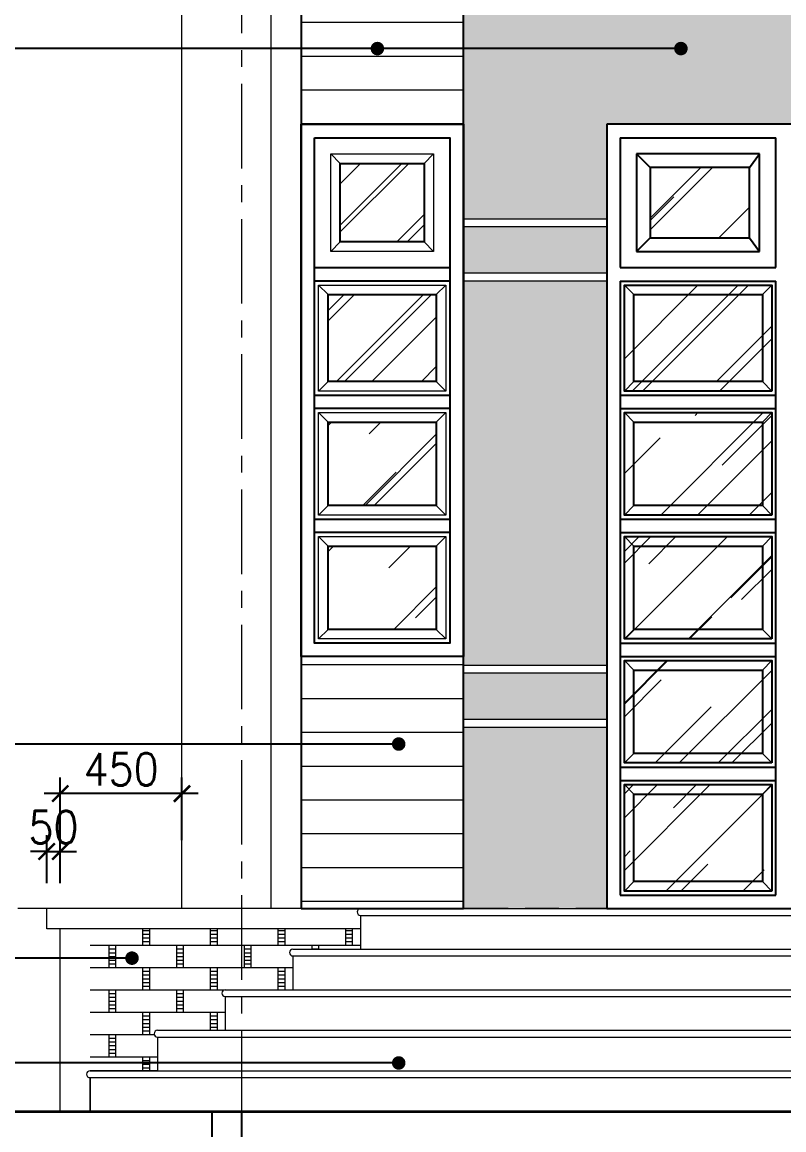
# Model space of a CAD drawing. Header units: millimetres. Extents: x -529782 to -142003, y -492574 to -273331.
# Drawn here: x -187673 to -184858, y -409470 to -405375 of the extents above; entities that cross this region are included whole.
import ezdxf

# ---------------------------------------------------------------- set-up
doc = ezdxf.new("R2010")
doc.units = ezdxf.units.MM
doc.header["$LTSCALE"] = 500
doc.header["$MEASUREMENT"] = 0
doc.header["$PDMODE"] = 3
doc.linetypes.add('CENTER', pattern=[2, 1.25, -0.25, 0.25, -0.25])
doc.linetypes.add('HIDDEN', pattern=[0.375, 0.25, -0.125])
doc.layers.get('0').update_dxf_attribs({"linetype": 'CONTINUOUS', "lineweight": 13})
doc.layers.get('Defpoints').update_dxf_attribs({"color": 255, "linetype": 'CONTINUOUS', "lineweight": 13})
for name, color, linetype, lineweight in [('1.cat 30', 30, 'CONTINUOUS', 35), ('2.thay 145', 145, 'CONTINUOUS', 18), ('4.dim 08', 8, 'CONTINUOUS', 13), ('6.khuat 75', 75, 'HIDDEN', 18), ('7.tim 67', 67, 'CENTER', 9), ('8.vat lieu 08', 8, 'CONTINUOUS', 5), ('CA.thay 145', 145, 'CONTINUOUS', 18)]:
    doc.layers.add(name, color=color, linetype=linetype, lineweight=lineweight)
for name, color, linetype in [('DKT', 7, 'CONTINUOUS'), ('MANH', 5, 'CONTINUOUS'), ('MANH1', 155, 'CONTINUOUS'), ('THAY', 7, 'CONTINUOUS')]:
    doc.layers.add(name, color=color, linetype=linetype)
doc.styles.get("Standard").update_dxf_attribs({"font": 'txt.shx', "width": 0.9})
doc.dimstyles.new('CA 50', dxfattribs={"dimscale": 0, "dimtxt": 100, "dimasz": 50, "dimexe": 50, "dimexo": 0, "dimgap": 25, "dimtad": 1, "dimdec": 0, "dimzin": 0, "dimdsep": 46, "dimtxsty": 'Standard', "dimblk": 'ARCHTICK', "dimcen": 0.09, "dimdle": 50, "dimclrd": 256, "dimclre": 256, "dimclrt": 7, "dimadec": 0, "dimazin": 0, "dimtfac": 1, "dimtdec": 0, "dimtix": 1, "dimtmove": 2, "dimatfit": 3, "dimldrblk": 'DOT', "dimfxl": 1, "dimtolj": 1, "dimtzin": 0, "dimarcsym": 0})
doc.dimstyles.new('CA 60', dxfattribs={"dimscale": 0, "dimtxt": 120, "dimasz": 60, "dimexe": 60, "dimexo": 0, "dimgap": 30, "dimtad": 1, "dimdec": 0, "dimzin": 0, "dimdsep": 46, "dimtxsty": 'Standard', "dimblk": 'ARCHTICK', "dimcen": 0.09, "dimdle": 60, "dimclrd": 256, "dimclre": 256, "dimclrt": 7, "dimadec": 0, "dimazin": 0, "dimtfac": 1, "dimtdec": 0, "dimtix": 1, "dimtmove": 2, "dimatfit": 3, "dimldrblk": 'DOT', "dimfxl": 1, "dimtolj": 1, "dimtzin": 0, "dimarcsym": 0})
pattern_1 = [(45, (83285.7555357159, 0), (254.5584412271571, 678.8225099390856), [4500, -600, 1500, -300]), (45, (83461.82512423136, 388.2016228714145), (-494.2676400493967, 70.00357133746823), [900, -99, 1800, -225]), (45, (83211.50932369131, 286.3782463805517), (960.9581156325181, 1245.21504166951), [2400, -420, 1200, -300])]

# ---------------------------------------------------------------- blocks, each defined once
blk = doc.blocks.new('gfhg')
for p, q in [((99.999999999947, 2269.999999999887), (64.99999999994179, 2304.999999999884)), ((575.0000000043125, 2269.999999999938), (610.0000000043074, 2304.999999999942)), ((99.99999999999471, 1948.599999999806), (65, 1913.599999999802)), ((575.0000000043603, 1948.599999999857), (610.0000000043656, 1913.59999999986)), ((99.99999999999758, 1798.599999999806), (64.99999999999238, 1833.599999999802)), ((575.0000000043631, 1798.599999999857), (610.000000004358, 1833.59999999986)), ((100.0000000000528, 1490.199999999943), (65.00000000004775, 1455.199999999946)), ((575.0000000044183, 1490.199999999892), (610.0000000044133, 1455.199999999888)), ((100.0000000000467, 1340.199999999841), (65.0000000000415, 1375.199999999837)), ((575.0000000044122, 1340.199999999892), (610.0000000044071, 1375.199999999895)), ((100.0000000000582, 1031.799999999919), (65.0000000000532, 996.7999999999229)), ((575.0000000044238, 1031.799999999868), (610.0000000044188, 996.7999999998647)), ((100.0000000000952, 881.7999999998174), (65.00000000009004, 916.7999999998137)), ((575.0000000044607, 881.7999999998683), (610.0000000044556, 916.7999999998719)), ((99.99999999994179, 573.3999999999503), (64.99999999993679, 538.3999999999539)), ((575.0000000043074, 573.3999999998994), (610.0000000043024, 538.3999999998957)), ((100.0000000001441, 423.3999999998523), (65.00000000013893, 458.3999999998487)), ((575.0000000045096, 423.3999999999032), (610.0000000045045, 458.3999999999069)), ((100.0000000000528, 99.99999999993078), (65.00000000004775, 64.99999999993442)), ((575.0000000044183, 99.99999999987985), (610.0000000044133, 64.99999999987621))]:
    blk.add_line(p, q)
at = {"layer": 'MANH'}
for points in [[(159.9999999998836, 2479.999999999942), (527.5000000043074, 2479.999999999942), (527.5000000043074, 2739.999999999825), (159.9999999999418, 2739.999999999825)], [(575.0000000043603, 1948.599999999857), (99.99999999999471, 1948.599999999806), (99.999999999947, 2269.999999999887), (575.0000000043125, 2269.999999999938)], [(575.0000000044184, 1490.199999999892), (100, 1490.199999999841), (100, 1798.599999999806), (575.0000000043709, 1798.599999999857)], [(575.0000000044238, 1031.799999999868), (100, 1031.799999999817), (100, 1340.199999999841), (575.0000000044237, 1340.199999999892)], [(575.0000000043074, 573.3999999998994), (99.99999999993639, 573.399999999798), (99.99999999988897, 881.7999999998175), (575.0000000043073, 881.7999999998682)], [(575.0000000044186, 99.99999999987985), (99.99999999999483, 99.99999999982911), (99.99999999994697, 423.3999999998524), (575.0000000043709, 423.3999999999031)]]:
    blk.add_lwpolyline(points, close=True, dxfattribs=at)
at = {"layer": 'MANH1', "linetype": 'HIDDEN', "ltscale": 1000}
for p, q in [((159.9999999999418, 2739.999999999825), (109.9999999999418, 2789.999999999825)), ((527.5000000043074, 2739.999999999825), (565.0000000043074, 2789.999999999825)), ((159.9999999998836, 2479.999999999942), (109.9999999998836, 2429.999999999942)), ((527.5000000043074, 2479.999999999942), (565.0000000043074, 2429.999999999942))]:
    blk.add_line(p, q, dxfattribs=at)
blk.add_lwpolyline([(109.9999999998836, 2429.999999999942), (565.0000000043074, 2429.999999999942), (565.0000000043074, 2789.999999999825), (109.9999999999418, 2789.999999999825)], close=True, dxfattribs=at)
at = {"layer": 'MANH1'}
for points in [[(610.0000000043656, 1913.59999999986), (65, 1913.599999999802), (64.99999999994179, 2304.999999999884), (610.0000000043074, 2304.999999999942)], [(610.0000000044238, 1455.199999999895), (65, 1455.199999999837), (65, 1833.599999999802), (610.0000000043656, 1833.59999999986)], [(610.0000000044238, 996.7999999998719), (65, 996.7999999998137), (65, 1375.199999999837), (610.0000000044238, 1375.199999999895)], [(610.0000000043074, 538.3999999999069), (64.99999999994179, 538.3999999997905), (64.99999999988358, 916.7999999998137), (610.0000000043074, 916.7999999998719)], [(610.0000000044238, 64.99999999988358), (65, 64.99999999982538), (64.99999999994179, 458.3999999998487), (610.0000000043656, 458.3999999999069)]]:
    blk.add_lwpolyline(points, close=True, dxfattribs=at)
at = {"layer": 'THAY'}
for p, q in [((2900.000000008789, 2899.999999999884), (0, 2899.999999999884)), ((0, 2899.999999999884), (0, 0)), ((50, 2849.999999999767), (50, 2369.999999999884)), ((49.99999999988358, 2849.999999999767), (49.99999999994179, 2369.999999999884)), ((49.99999999988358, 2849.999999999767), (625.0000000043074, 2849.999999999825)), ((625.0000000043074, 2369.999999999942), (625.0000000042492, 2849.999999999825)), ((625.0000000043074, 2369.999999999942), (625.0000000043074, 2849.999999999825)), ((49.99999999988358, 2369.999999999884), (625.0000000043074, 2369.999999999942)), ((49.99999999994179, 2319.999999999884), (50.00000000011642, 49.99999999982538)), ((49.99999999994179, 2319.999999999884), (625.0000000043074, 2319.999999999942)), ((625.0000000045402, 49.99999999988358), (625.0000000043074, 2319.999999999942)), ((49.99999999994179, 1898.599999999802), (625.0000000043656, 1898.59999999986)), ((50, 1848.599999999802), (625.0000000043656, 1848.59999999986)), ((50, 1440.199999999837), (625.0000000044238, 1440.199999999895)), ((50, 1390.199999999837), (625.0000000044238, 1390.199999999895)), ((49.99999999988358, 981.7999999998137), (625.0000000043074, 981.7999999998719)), ((49.99999999988358, 931.7999999998137), (625.0000000043074, 931.7999999998719)), ((49.99999999994179, 523.3999999997905), (625.0000000043074, 523.3999999999069)), ((49.99999999994179, 473.3999999997905), (625.0000000043656, 473.3999999999069)), ((50.00000000011642, 49.99999999982538), (625.0000000045402, 49.99999999988358)), ((0, 0), (2275.000000004307, 0))]:
    blk.add_line(p, q, dxfattribs=at)
blk = doc.blocks.new('_ArchTick')
at = {"color": 1, "linetype": 'ByBlock', "const_width": 0.150000081}
blk.add_lwpolyline([(-0.5000002699998731, -0.5000002699998731), (0.5000002699998731, 0.5000002699998731)], dxfattribs=at)
blk = doc.blocks.new('*D106')
at = {"layer": '4.dim 08', "lineweight": -2, "transparency": 16777216}
for p, q in [((-186972.5623703179, -409402), (-186972.5623703179, -410448.5000000001)), ((-186862.5623703179, -409402), (-186862.5623703179, -410448.5000000001)), ((-186972.5623703179, -410398.5000000001), (-187022.5623703179, -410398.5000000001)), ((-186972.5623703179, -410398.5000000001), (-186862.5623703179, -410398.5000000001)), ((-186862.5623703179, -410398.5000000001), (-186812.5623703179, -410398.5000000001))]:
    blk.add_line(p, q, dxfattribs=at)
at = {"layer": 'Defpoints', "color": 0, "transparency": 16777216}
for p in [(-186972.5623703179, -409402), (-186862.5623703179, -409402), (-186862.5623703179, -410398.5000000001)]:
    blk.add_point(p, dxfattribs=at)
at = {"layer": '4.dim 08', "lineweight": -2, "transparency": 16777216, "xscale": 50, "yscale": 50, "zscale": 50}
blk.add_blockref('_ArchTick', (-186972.5623703179, -410398.5000000001), dxfattribs=at)
at = {"layer": '4.dim 08', "lineweight": -2, "transparency": 16777216, "xscale": 50, "yscale": 50, "zscale": 50, "rotation": 180}
blk.add_blockref('_ArchTick', (-186862.5623703179, -410398.5000000001), dxfattribs=at)
at = {"layer": '4.dim 08', "color": 7, "transparency": 16777216, "insert": (-186917.5623703179, -410323.5000000001), "char_height": 100, "attachment_point": 5}
blk.add_mtext('\\A1;110', dxfattribs=at)
blk = doc.blocks.new('_DOT')
at = {"color": 1, "linetype": 'ByBlock'}
blk.add_line((-0.5, 0), (-1, 0), dxfattribs=at)
at = {"color": 1, "linetype": 'ByBlock', "const_width": 0.5}
blk.add_lwpolyline([(-0.25, 0, 1), (0.25, 0, 1)], format="xyb", close=True, dxfattribs=at)
blk = doc.blocks.new('*D107')
at = {"layer": '4.dim 08', "lineweight": -2, "transparency": 16777216}
for p, q in [((-186862.5623703179, -409402), (-186862.5623703179, -410448.5000000001)), ((-181962.5623703179, -409402), (-181962.5623703179, -410448.5000000001)), ((-186912.5623703179, -410398.5000000001), (-181912.5623703179, -410398.5000000001))]:
    blk.add_line(p, q, dxfattribs=at)
at = {"layer": 'Defpoints', "color": 0, "transparency": 16777216}
for p in [(-186862.5623703179, -409402), (-181962.5623703179, -409402), (-181962.5623703179, -410398.5000000001)]:
    blk.add_point(p, dxfattribs=at)
at = {"layer": '4.dim 08', "lineweight": -2, "transparency": 16777216, "xscale": 50, "yscale": 50, "zscale": 50, "rotation": 180}
blk.add_blockref('_ArchTick', (-186862.5623703179, -410398.5000000001), dxfattribs=at)
at = {"layer": '4.dim 08', "lineweight": -2, "transparency": 16777216, "xscale": 50, "yscale": 50, "zscale": 50}
blk.add_blockref('_ArchTick', (-181962.5623703179, -410398.5000000001), dxfattribs=at)
at = {"layer": '4.dim 08', "color": 7, "transparency": 16777216, "insert": (-184412.5623703179, -410323.5000000001), "char_height": 100, "attachment_point": 5}
blk.add_mtext('\\A1;4900', dxfattribs=at)
blk = doc.blocks.new('*D111')
at = {"layer": '4.dim 08', "lineweight": -2, "transparency": 16777216}
for p, q in [((-186972.5623703179, -409402), (-186972.5623703179, -410712.5000000001)), ((-176752.5623703165, -409402), (-176752.5623703165, -410712.5000000001)), ((-187022.5623703179, -410662.5000000001), (-176702.5623703165, -410662.5000000001))]:
    blk.add_line(p, q, dxfattribs=at)
at = {"layer": 'Defpoints', "color": 0, "transparency": 16777216}
for p in [(-186972.5623703179, -409402), (-176752.5623703165, -409402), (-176752.5623703165, -410662.5000000001)]:
    blk.add_point(p, dxfattribs=at)
at = {"layer": '4.dim 08', "lineweight": -2, "transparency": 16777216, "xscale": 50, "yscale": 50, "zscale": 50, "rotation": 180}
blk.add_blockref('_ArchTick', (-186972.5623703179, -410662.5000000001), dxfattribs=at)
at = {"layer": '4.dim 08', "lineweight": -2, "transparency": 16777216, "xscale": 50, "yscale": 50, "zscale": 50}
blk.add_blockref('_ArchTick', (-176752.5623703165, -410662.5000000001), dxfattribs=at)
at = {"layer": '4.dim 08', "color": 7, "transparency": 16777216, "insert": (-181862.5623703172, -410587.5000000001), "char_height": 100, "attachment_point": 5}
blk.add_mtext('\\A1;10220', dxfattribs=at)
blk = doc.blocks.new('*D248')
at = {"layer": '4.dim 08', "lineweight": -2, "transparency": 16777216}
for p, q in [((-187532.5623703166, -408398.5), (-187532.5623703166, -408167)), ((-187082.5623703165, -408398.5), (-187082.5623703165, -408167)), ((-187022.5623703165, -408227), (-187592.5623703166, -408227))]:
    blk.add_line(p, q, dxfattribs=at)
at = {"layer": 'Defpoints', "color": 0, "transparency": 16777216}
for p in [(-187532.5623703166, -408227), (-187532.5623703166, -408398.5), (-187082.5623703165, -408398.5)]:
    blk.add_point(p, dxfattribs=at)
at = {"layer": '4.dim 08', "lineweight": -2, "transparency": 16777216, "xscale": 60, "yscale": 60, "zscale": 60, "rotation": 180}
blk.add_blockref('_ArchTick', (-187532.5623703166, -408227), dxfattribs=at)
at = {"layer": '4.dim 08', "lineweight": -2, "transparency": 16777216, "xscale": 60, "yscale": 60, "zscale": 60}
blk.add_blockref('_ArchTick', (-187082.5623703165, -408227), dxfattribs=at)
at = {"layer": '4.dim 08', "color": 7, "transparency": 16777216, "insert": (-187307.5623703166, -408137), "char_height": 120, "attachment_point": 5}
blk.add_mtext('\\A1;450', dxfattribs=at)
blk = doc.blocks.new('*D251')
at = {"layer": '4.dim 08', "lineweight": -2, "transparency": 16777216}
for p, q in [((-187582.5623703166, -408557.5), (-187582.5623703166, -408381)), ((-187532.5623703166, -408557.5), (-187532.5623703166, -408381)), ((-187582.5623703166, -408441), (-187642.5623703166, -408441)), ((-187582.5623703166, -408441), (-187532.5623703166, -408441)), ((-187532.5623703166, -408441), (-187472.5623703166, -408441))]:
    blk.add_line(p, q, dxfattribs=at)
at = {"layer": 'Defpoints', "color": 0, "transparency": 16777216}
for p in [(-187532.5623703166, -408441), (-187582.5623703166, -408557.5), (-187532.5623703166, -408557.5)]:
    blk.add_point(p, dxfattribs=at)
at = {"layer": '4.dim 08', "lineweight": -2, "transparency": 16777216, "xscale": 60, "yscale": 60, "zscale": 60}
blk.add_blockref('_ArchTick', (-187582.5623703166, -408441), dxfattribs=at)
at = {"layer": '4.dim 08', "lineweight": -2, "transparency": 16777216, "xscale": 60, "yscale": 60, "zscale": 60, "rotation": 180}
blk.add_blockref('_ArchTick', (-187532.5623703166, -408441), dxfattribs=at)
at = {"layer": '4.dim 08', "color": 7, "transparency": 16777216, "insert": (-187557.5623703166, -408351), "char_height": 120, "attachment_point": 5}
blk.add_mtext('\\A1;50', dxfattribs=at)

msp = doc.modelspace()

# ---------------------------------------------------------------- hatches: boundary and pattern name
at = {"layer": '2.thay 145'}
h = msp.add_hatch(dxfattribs=at)
h.set_pattern_fill('AR-CONC', color=256, scale=30, angle=315, style=0)
h.set_pattern_definition([(4.999999999999982, (105019.4376296833, 0), (138.8421236435902, -165.4655997516662), [22.5, -247.5]), (310, (105019.4376296833, 0), (130.1304448794082, 188.9976502172657), [18, -198]), (55.45139999999997, (105031.007807226, -13.78879860781272), (268.9725846598409, 23.53184058582795), [19.122057, -210.3426336]), (1.184200000000004, (105061.8640365545, 42.42640687119284), (191.2841295589419, -261.5079000273592), [33.75, -371.25]), (51.63559999999998, (105077.8043669259, 20.63407195093884), (404.9135068213073, 8.369704491915115), [28.6830864, -315.5139]), (306.1842, (105061.8640365545, 42.42640687119284), (404.9135003745738, 8.370020661975701), [27, -297]), (336, (105072.4706382723, 10.6066017177982), (41.21474294033092, -212.0314716342907), [22.5, -247.5]), (281, (105072.4706382723, 10.6066017177982), (205.4425306196299, 102.2125779185862), [17.99999999999996, -197.9999999999997]), (26.45139999999999, (105075.9051889153, -7.062689798589961), (246.657185921829, -109.8190851039854), [19.122057, -210.3426336]), (352.5, (105019.4376296833, 0), (73.19694528376418, 68.03795559190202), [0, -195.6, 0, -201, 0, -198.75]), (322.5, (105019.4376296833, 0), (139.472834970109, 27.86188266073799), [0, -114.6, 0, -191.1, 0, -75.75]), (282.5, (104972.1321860219, 47.30544366138005), (108.4562285444582, -118.0254501957619), [0, -75, 0, -234, 0, -310.5]), (272.5, (104950.9189825863, 68.51864709697648), (144.9479420621846, -102.4769949595399), [0, -97.5, 0, -155.4, 0, -220.5])])
h.paths.add_polyline_path([(-185512.5623703252, -406131.9999999999), (-186042.5623703166, -406131.9999999999), (-186042.5623703166, -406301.9999999999), (-185512.5623703252, -406301.9999999999)])
h.paths.add_polyline_path([(-185512.5623703252, -406331.9999999999), (-186042.5623703166, -406331.9999999999), (-186042.5623703166, -407752), (-185512.5623703252, -407752)])
h.paths.add_polyline_path([(-185512.5623703251, -407782), (-186042.5623703166, -407782), (-186042.5623703166, -407952), (-185512.5623703252, -407952)])
h.paths.add_polyline_path([(-185512.5623703251, -407981.9999999999), (-186042.5623703166, -407982.0000000001), (-186042.5623703166, -408178.6000000002), (-186042.5623703166, -408652.0000000001), (-185972.5623703165, -408652), (-185512.5623703252, -408652)])
h.paths.add_polyline_path([(-182072.5623703165, -405302.0000000001), (-186042.5623703166, -405302.0000000001), (-186042.5623703166, -406101.9999999999), (-185512.5623703252, -406101.9999999999), (-185512.5623703252, -405752.0000000001), (-182612.5623703164, -405752.0000000002), (-182612.5623703164, -406101.9999999999), (-182072.5623703165, -406102.0000000001)])
h.paths.add_polyline_path([(-181852.5623703166, -406132), (-181852.5623703166, -406302), (-181527.5623703166, -406302), (-181527.5623703165, -406132)])
h.paths.add_polyline_path([(-181852.5623703166, -406332), (-181852.5623703166, -407752.0000000001), (-181527.5623703164, -407752.0000000001), (-181527.5623703165, -406332)])
h.paths.add_polyline_path([(-181852.5623703166, -407782), (-181852.5623703166, -407952.0000000001), (-181527.5623703165, -407952.0000000001), (-181527.5623703164, -407782.0000000001)])
h.paths.add_polyline_path([(-182132.5623703166, -407752.0000000001), (-182132.5623703166, -406331.9999999999), (-182612.5623703164, -406332), (-182612.5623703164, -407752.0000000001)])
h.paths.add_polyline_path([(-182132.5623703166, -407952.0000000001), (-182132.5623703166, -407781.9999999999), (-182612.5623703164, -407782.0000000001), (-182612.5623703164, -407952.0000000001)])
h.paths.add_polyline_path([(-182132.5623703166, -408652), (-182132.5623703166, -407982.0000000002), (-182612.5623703164, -407982.0000000001), (-182612.5623703164, -408652)])
h.paths.add_polyline_path([(-182132.5623703166, -406302), (-182132.5623703166, -406132), (-182612.5623703164, -406132), (-182612.5623703164, -406301.9999999999)])
h.paths.add_polyline_path([(-178472.5623703165, -408652.0000000001), (-178472.5623703165, -407982.0000000001), (-178797.5623703165, -407982.0000000001), (-178797.5623703165, -408302), (-181527.5623703165, -408302.0000000001), (-181527.5623703165, -407982.0000000001), (-181852.5623703166, -407982.0000000001), (-181852.5623703166, -408652.0000000001)])
h.paths.add_polyline_path([(-178472.5623703164, -407952.0000000001), (-178472.5623703165, -407782), (-178797.5623703163, -407782), (-178797.5623703164, -407952.0000000001)])
h.paths.add_polyline_path([(-178472.5623703165, -407752.0000000001), (-178472.5623703165, -406331.9999999999), (-178797.5623703165, -406332), (-178797.5623703165, -407752.0000000001)])
h.paths.add_polyline_path([(-178472.5623703165, -406301.9999999999), (-178472.5623703165, -406132.0000000001), (-178797.5623703165, -406132), (-178797.5623703165, -406302)])
h.paths.add_polyline_path([(-178472.5623703165, -406102.0000000001), (-178472.5623703165, -405302.0000000002), (-181852.5623703166, -405302), (-181852.5623703166, -406101.9999999999), (-181527.5623703166, -406102), (-181527.5623703165, -405852), (-178797.5623703164, -405852), (-178797.5623703164, -406102)])
at = {"layer": '4.dim 08'}
h = msp.add_hatch(dxfattribs=at)
h.set_pattern_fill('ANSI31', color=256, scale=1000, angle=315, style=0)
h.set_pattern_definition([(0, (0, 0), (3.552713678800501e-14, 125), [])])
h.paths.add_polyline_path([(-186042.5623703166, -407720.2000000001), (-186642.5623703166, -407720.2000000001), (-186642.5623703165, -408652), (-186042.5623703166, -408652.0000000001)])
h.paths.add_polyline_path([(-186042.5623703166, -405302.0000000001), (-186642.5623703166, -405302.0000000001), (-186642.5623703166, -405752.0000000001), (-186042.5623703166, -405752.0000000001)])
at = {"layer": '8.vat lieu 08'}
h = msp.add_hatch(dxfattribs=at)
h.set_pattern_fill('AR-RROOF', color=256, scale=300, angle=45, style=0)
h.set_pattern_definition(pattern_1)
h.paths.add_polyline_path([(-186187.5623703165, -405897.0000000001), (-186497.5623703166, -405897.0000000001), (-186497.5623703166, -406187.0000000002), (-186187.5623703165, -406187.0000000002)])
h.paths.add_polyline_path([(-186142.5623703166, -406382.0000000001), (-186542.5623703166, -406382.0000000001), (-186542.5623703166, -406703.4000000003), (-186142.5623703165, -406703.4000000002)])
h.paths.add_polyline_path([(-186142.5623703166, -406853.4000000001), (-186542.5623703167, -406853.4000000001), (-186542.5623703167, -407161.8000000002), (-186142.5623703166, -407161.8000000002)])
h.paths.add_polyline_path([(-186142.5623703166, -407311.8000000002), (-186542.5623703166, -407311.8000000002), (-186542.5623703166, -407620.2000000001), (-186142.5623703166, -407620.2000000002)])
h = msp.add_hatch(dxfattribs=at)
h.set_pattern_fill('AR-RROOF', color=256, scale=300, angle=45, style=0)
h.set_pattern_definition(pattern_1)
h.paths.add_polyline_path([(-184985.0623703209, -405912.0000000002), (-185352.5623703252, -405912.0000000002), (-185352.5623703253, -406172.0000000001), (-184985.0623703209, -406172.0000000001)])
h.paths.add_polyline_path([(-184197.5623703209, -405912.0000000002), (-184727.5623703209, -405912.0000000002), (-184727.5623703209, -406172.0000000001), (-184197.5623703209, -406172.0000000001)])
h.paths.add_polyline_path([(-183397.562370321, -405912.0000000002), (-183940.0623703208, -405912.0000000002), (-183940.0623703208, -406172.0000000001), (-183397.5623703209, -406172.0000000001)])
h.paths.add_polyline_path([(-182772.5623703164, -405912.0000000002), (-183140.0623703208, -405912.0000000002), (-183140.0623703209, -406172.0000000001), (-182772.5623703164, -406172.0000000001)])
h.paths.add_polyline_path([(-184902.5623703208, -406347.0000000001), (-185447.5623703253, -406347.0000000001), (-185447.5623703252, -406738.4000000002), (-184902.5623703208, -406738.4000000001)])
h.paths.add_polyline_path([(-184902.5623703209, -406818.4000000001), (-185447.5623703252, -406818.4000000002), (-185447.5623703252, -407196.8000000002), (-184902.5623703208, -407196.8000000001)])
h.paths.add_polyline_path([(-184902.5623703208, -407276.8000000001), (-185447.5623703252, -407276.8000000002), (-185447.5623703252, -407655.2000000001), (-184902.5623703208, -407655.2000000001)])
h.paths.add_polyline_path([(-184902.5623703209, -407735.2000000002), (-185447.5623703253, -407735.2000000002), (-185447.5623703253, -408113.6000000002), (-184902.5623703209, -408113.6)])
h.paths.add_polyline_path([(-184902.5623703208, -408193.6000000001), (-185447.5623703253, -408193.6000000002), (-185447.5623703252, -408587.0000000002), (-184902.5623703208, -408587.0000000001)])
h.paths.add_polyline_path([(-182677.5623703164, -406347), (-183222.5623703209, -406347), (-183222.5623703209, -406738.4), (-182677.5623703164, -406738.4000000001)])
h.paths.add_polyline_path([(-182677.5623703164, -406818.4000000001), (-183222.5623703209, -406818.4000000001), (-183222.5623703209, -407196.8), (-182677.5623703164, -407196.8)])
h.paths.add_polyline_path([(-182677.5623703164, -407276.8), (-183222.5623703209, -407276.8), (-183222.5623703209, -407655.2), (-182677.5623703164, -407655.2000000001)])
h.paths.add_polyline_path([(-182677.5623703164, -407735.2000000001), (-183222.5623703209, -407735.2000000001), (-183222.5623703209, -408113.6), (-182677.5623703164, -408113.6)])
h.paths.add_polyline_path([(-182677.5623703164, -408193.6), (-183222.5623703209, -408193.6), (-183222.5623703209, -408587), (-182677.5623703164, -408586.9999999999)])
h = msp.add_hatch(dxfattribs=at)
h.set_pattern_fill('BRSTONE', color=256, scale=250, style=0)
h.set_pattern_definition([(0, (127198.1197236508, 0), (0, 82.5), []), (90, (127423.1197236508, 0), (-125, 82.50000000000001), [82.5, -82.5]), (90, (127398.1197236508, 0), (-125, 82.50000000000001), [82.5, -82.5]), (0, (127423.1197236508, 13.75), (125, 82.5), [-225, 25]), (0, (127423.1197236508, 27.5), (125, 82.5), [-225, 25]), (0, (127423.1197236508, 41.25), (125, 82.5), [-225, 25]), (0, (127423.1197236508, 55), (125, 82.5), [-225, 25]), (0, (127423.1197236508, 68.75), (125, 82.5), [-225, 25])])
h.paths.add_polyline_path([(-186672.5623703166, -408827, -1), (-186672.5623703165, -408802), (-186422.5623703165, -408802), (-186422.5623703165, -408727), (-187422.5623703165, -408727), (-187422.5623703165, -409252), (-187172.5623703165, -409252), (-187172.5623703165, -409127, -1), (-187172.5623703165, -409102), (-186922.5623703165, -409101.9999999999), (-186922.5623703166, -408977, -1), (-186922.5623703165, -408952), (-186672.5623703165, -408951.9999999999)])

# ---------------------------------------------------------------- linework, layer by layer
at = {"layer": '1.cat 30'}
msp.add_line((-192725.7469919605, -409402), (-171439.4067603236, -409402), dxfattribs=at)
at = {"layer": '2.thay 145'}
for p, q in [((-186497.5623703166, -405897.0000000001), (-186532.5623703166, -405862.0000000001)), ((-186187.5623703165, -405897.0000000001), (-186152.5623703165, -405862.0000000001)), ((-186497.5623703166, -406187.0000000002), (-186532.5623703166, -406222.0000000002)), ((-186187.5623703165, -406187.0000000002), (-186152.5623703165, -406222.0000000002)), ((-186542.5623703166, -406382.0000000001), (-186577.5623703166, -406347.0000000001)), ((-186142.5623703166, -406382.0000000001), (-186107.5623703166, -406347.0000000001)), ((-186542.5623703166, -406703.4000000002), (-186577.5623703166, -406738.4000000002)), ((-186142.5623703166, -406703.4000000002), (-186107.5623703166, -406738.4000000002)), ((-186542.5623703166, -406853.4000000001), (-186577.5623703166, -406818.4000000001)), ((-186142.5623703166, -406853.4000000001), (-186107.5623703166, -406818.4000000001)), ((-186542.5623703166, -407161.8000000002), (-186577.5623703166, -407196.8000000002)), ((-186142.5623703166, -407161.8000000002), (-186107.5623703166, -407196.8000000002)), ((-186542.5623703166, -407311.8000000002), (-186577.5623703166, -407276.8000000002)), ((-186142.5623703166, -407311.8000000002), (-186107.5623703166, -407276.8000000002)), ((-186542.5623703166, -407620.2000000002), (-186577.5623703166, -407655.2000000002)), ((-186142.5623703166, -407620.2000000002), (-186107.5623703166, -407655.2000000002)), ((-186042.5623703166, -407720.2000000001), (-186642.5623703166, -407720.2000000001))]:
    msp.add_line(p, q, dxfattribs=at)
for points in [[(-186592.5623703166, -405802.0000000001), (-186092.5623703166, -405802.0000000001), (-186092.5623703166, -406282.0000000001), (-186592.5623703166, -406282.0000000001)], [(-186532.5623703166, -405862.0000000001), (-186152.5623703165, -405862.0000000001), (-186152.5623703165, -406222.0000000002), (-186532.5623703166, -406222.0000000002)], [(-186577.5623703166, -406347.0000000001), (-186107.5623703166, -406347.0000000001), (-186107.5623703166, -406738.4000000002), (-186577.5623703166, -406738.4000000002)], [(-186577.5623703167, -406818.4000000001), (-186107.5623703166, -406818.4000000001), (-186107.5623703166, -407196.8000000002), (-186577.5623703167, -407196.8000000002)], [(-186577.5623703166, -407276.8000000002), (-186107.5623703166, -407276.8000000002), (-186107.5623703166, -407655.2000000002), (-186577.5623703166, -407655.2000000002)]]:
    msp.add_lwpolyline(points, close=True, dxfattribs=at)
at = {"layer": '6.khuat 75'}
msp.add_line((-171439.4067603236, -408652), (-192725.7469919606, -408652), dxfattribs=at)
at = {"layer": '7.tim 67', "ltscale": 0.5}
msp.add_line((-186862.5623703179, -394102.6526801315), (-186862.5623703179, -410699.5000000001), dxfattribs=at)
at = {"layer": 'CA.thay 145', "color": 33}
for p, q in [((-186752.5623703168, -408651.9999999999), (-186752.5623703165, -401152.0000000001)), ((-187082.5623703165, -408651.9999999999), (-187082.5623703166, -401227.0000000001))]:
    msp.add_line(p, q, dxfattribs=at)
at = {"layer": 'CA.thay 145'}
for p, q in [((-187582.5623703166, -408727), (-187582.5623703166, -408651.9999999999)), ((-185972.5623703165, -408652), (-187582.5623703166, -408651.9999999999)), ((-186422.5623703165, -408652), (-182122.5623703166, -408652)), ((-186422.5623703165, -408676.9999999999), (-182122.5623703166, -408676.9999999999)), ((-186422.5623703165, -408676.9999999999), (-186422.5623703165, -408802)), ((-186422.5623703165, -408727), (-187582.5623703166, -408727)), ((-187532.5623703166, -409402), (-187532.5623703166, -408727)), ((-186672.5623703165, -408802), (-182072.5623703166, -408801.9999999999)), ((-186672.5623703165, -408827), (-182072.5623703166, -408826.9999999999)), ((-186672.5623703166, -408827), (-186672.5623703165, -408952)), ((-186922.5623703165, -408952), (-182072.5623703166, -408952)), ((-186922.5623703165, -408977), (-182072.5623703166, -408977)), ((-186922.5623703166, -408977), (-186922.5623703165, -409102)), ((-187172.5623703165, -409102), (-182072.5623703166, -409102)), ((-187172.5623703165, -409127), (-182072.5623703166, -409127)), ((-187172.5623703165, -409127), (-187172.5623703165, -409252)), ((-187422.5623703165, -409252), (-182072.5623703166, -409252)), ((-187172.5623703165, -409252), (-187422.5623703165, -409252)), ((-187422.5623703165, -409402), (-187422.5623703165, -409276.9999999999)), ((-187422.5623703165, -409277), (-182072.5623703166, -409277)), ((-187422.5623703166, -409276.9999999999), (-187422.5623703165, -409402))]:
    msp.add_line(p, q, dxfattribs=at)
for points in [[(-186042.5623703166, -406101.9999999999), (-185512.5623703252, -406101.9999999999), (-185512.5623703252, -406131.9999999999), (-186042.5623703166, -406131.9999999999)], [(-186042.5623703166, -406301.9999999999), (-185512.5623703252, -406301.9999999999), (-185512.5623703252, -406331.9999999999), (-186042.5623703166, -406331.9999999999)], [(-186042.5623703166, -407752), (-185512.5623703252, -407752), (-185512.5623703252, -407782), (-186042.5623703166, -407782)], [(-186042.5623703166, -407952), (-185512.5623703252, -407952), (-185512.5623703252, -407982), (-186042.5623703166, -407982)]]:
    msp.add_lwpolyline(points, close=True, dxfattribs=at)
for centre, radius in [((-186422.5623703165, -408664.5), 12.49999999997089), ((-186672.5623703165, -408814.5), 12.5), ((-186922.5623703165, -408964.5), 12.5), ((-187172.5623703165, -409114.5), 12.5), ((-187422.5623703165, -409264.5), 12.5)]:
    msp.add_arc(centre, radius, 90, 270, dxfattribs=at)
at = {"layer": 'DKT'}
for points in [[(-186642.5623703166, -408652), (-186042.5623703166, -408652), (-186042.5623703166, -405302), (-186642.5623703166, -405302)], [(-186642.5623703166, -405752.0000000001), (-186042.5623703166, -405752.0000000001), (-186042.5623703166, -407720.2000000001), (-186642.5623703166, -407720.2000000001)], [(-186592.5623703166, -405802.0000000001), (-186092.5623703166, -405802.0000000001), (-186092.5623703166, -407670.2000000001), (-186592.5623703166, -407670.2000000001)], [(-186592.5623703167, -406282.0000000001), (-186092.5623703166, -406282.0000000001), (-186092.5623703166, -406332.0000000001), (-186592.5623703167, -406332.0000000001)], [(-186592.5623703167, -406753.4000000002), (-186092.5623703166, -406753.4000000002), (-186092.5623703166, -406803.4000000001), (-186592.5623703167, -406803.4000000001)], [(-186592.5623703167, -407211.8000000002), (-186092.5623703166, -407211.8000000002), (-186092.5623703166, -407261.8000000002), (-186592.5623703167, -407261.8000000002)]]:
    msp.add_lwpolyline(points, close=True, dxfattribs=at)
at = {"layer": 'MANH'}
for points in [[(-186497.5623703166, -405897.0000000001), (-186187.5623703165, -405897.0000000001), (-186187.5623703165, -406187.0000000002), (-186497.5623703166, -406187.0000000002)], [(-186542.5623703166, -406382.0000000001), (-186142.5623703166, -406382.0000000001), (-186142.5623703166, -406703.4000000002), (-186542.5623703166, -406703.4000000002)], [(-186542.5623703167, -406853.4000000001), (-186142.5623703166, -406853.4000000001), (-186142.5623703166, -407161.8000000002), (-186542.5623703167, -407161.8000000002)], [(-186542.5623703166, -407311.8000000002), (-186142.5623703166, -407311.8000000002), (-186142.5623703166, -407620.2000000002), (-186542.5623703166, -407620.2000000002)]]:
    msp.add_lwpolyline(points, close=True, dxfattribs=at)

# ---------------------------------------------------------------- block references
at = {"layer": '2.thay 145'}
msp.add_blockref('gfhg', (-185512.5623703252, -408652), dxfattribs=at)

# ---------------------------------------------------------------- dimensions: what is measured, and where the dimension line sits
at = {"layer": '4.dim 08'}
for base, p1, p2, picture, middle in [((-187532.5623703166, -408227), (-187082.5623703165, -408398.5), (-187532.5623703166, -408398.5), '*D248', (-187307.5623703166, -408137)), ((-187532.5623703166, -408441), (-187582.5623703166, -408557.5), (-187532.5623703166, -408557.5), '*D251', (-187557.5623703166, -408351))]:
    dim = msp.add_linear_dim(base=base, p1=p1, p2=p2, dimstyle='CA 60', override={"dimscale": 1}, dxfattribs=at)
    dim.commit()
    dim.dimension.update_dxf_attribs({"geometry": picture, "text_midpoint": middle})
at = {"layer": '4.dim 08', "color": 251}
for base, p1, p2, picture, middle in [((-186862.5623703179, -410398.5000000001), (-186972.5623703179, -409402), (-186862.5623703179, -409402), '*D106', (-186917.5623703179, -410323.5000000001)), ((-176752.5623703165, -410662.5000000001), (-186972.5623703179, -409402), (-176752.5623703165, -409402), '*D111', (-181862.5623703172, -410587.5000000001)), ((-181962.5623703179, -410398.5000000001), (-186862.5623703179, -409402), (-181962.5623703179, -409402), '*D107', (-184412.5623703179, -410323.5000000001))]:
    dim = msp.add_linear_dim(base=base, p1=p1, p2=p2, dimstyle='CA 50', override={"dimscale": 1}, dxfattribs=at)
    dim.commit()
    dim.dimension.update_dxf_attribs({"geometry": picture, "text_midpoint": middle})

# ---------------------------------------------------------------- leaders
at = {"layer": '4.dim 08'}
for points in [[(-185238.5167930196, -405472.3982083416), (-188479.3742079218, -405472.3982083416)], [(-186360.3283950421, -405472.3982083416), (-186960.9177459762, -405472.3982083416)], [(-186281.5817721835, -408043.6587212998), (-188479.3742079218, -408043.6587212998)], [(-187267.4585564481, -408835.1885105637), (-188479.3742079218, -408835.1885105637)], [(-186281.5817721835, -409222.6339864876), (-188479.3742079218, -409222.6339864876)]]:
    msp.add_leader(points, dimstyle='CA 50', override={"dimscale": 1, "dimtad": 0}, dxfattribs=at)

doc.saveas('drawing.dxf')
